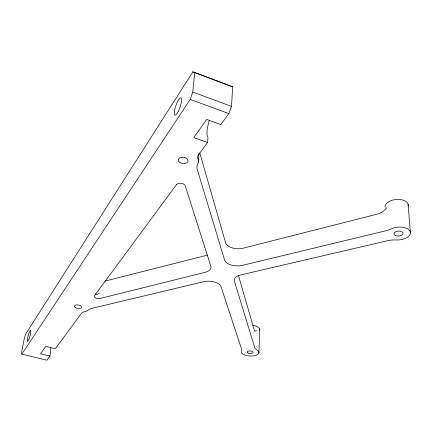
<?xml version="1.0" encoding="UTF-8"?>
<svg xmlns="http://www.w3.org/2000/svg" width="432" height="432" viewBox="0 0 432 432"><rect width="100%" height="100%" fill="white"/><g stroke="black" fill="none" stroke-linecap="round" stroke-linejoin="round"><path stroke-width="0.65" d="M258.941 352.933L259.702 329.189M209.326 120.361A19.381 5.492 -70.6 0 0 207.976 137.597L207.592 142.468L193.779 137.614L206.658 119.448L220.806 124.562L228.89 113.611L231.498 106.402L232.702 86.762L192.856 71.836L25.747 333.925L24.403 338.008L21.6 352.426L21.821 354.154L46.915 360.164L49.955 356.044L50.593 352.382A12.28 2.273 -75.1 0 1 50.922 347.722M198.256 162.275L198.985 153.641M21.821 354.154L190.215 99.398L192.796 92.043L194.659 72.311M207.592 142.468L198.509 154.769A9.871 6.28 4.5 0 0 197.91 158.863A15.201 9.59 6 0 1 197.721 163.906A19.435 12.166 3.9 0 0 197.64 170.678L224.716 260.474A12.425 6.61 2.8 0 0 241.542 265.561L384.118 231.19A18.565 10.33 -4.2 0 0 391.095 228.911A11.896 6.431 -4.6 0 1 410.054 231.304A11.896 6.431 -4.6 0 1 396.263 239.971A17.728 9.337 -4 0 0 388.589 240.489L241.477 274.752A11.934 6.091 2.5 0 0 234.5 281.572L254.794 347.706A13.862 6.124 2 0 0 257.229 350.131A8.856 3.861 2.6 0 1 252.088 356.033A8.856 3.861 2.6 0 1 241.477 351.103A13.64 5.983 3.3 0 0 241.396 348.543L220.844 286.205A11.691 5.87 4 0 0 204.611 281.491L93.717 307.913A14.526 6.674 7.7 0 0 88.274 310.133A11.453 5.297 8.6 0 1 84.402 311.785A7.252 3.31 8.1 0 0 81.556 313.227L55.328 348.764L45.727 346.41L40.516 353.765L49.955 356.044M386.64 207.889C384.28 211.021 380.884 213.413 377.006 214.202L242.347 248.405A12.269 6.75 2.7 0 1 225.736 243.259L199.805 153.02M256.446 330.35L255.112 331.193L254.313 330.232L238.367 275.146M99.317 293.382L96.962 294.446L95.267 294.116M104.927 281.119L205.254 255.695A12.015 6.496 4.5 0 0 207.619 255.037M231.142 86.324L232.702 86.762M190.215 99.398L228.89 113.611M192.796 92.043L231.498 106.402M192.856 71.836L230.623 86.179M408.105 204.239L410.4 232.988M385.042 207.198A11.659 6.61 -5.3 0 1 396.781 199.417A11.659 6.61 -5.3 0 1 408.218 205.897M252.941 325.388A8.716 4.007 2.5 0 1 259.616 330.194M176.402 184.723L94.419 295.807A3.775 1.798 8.1 0 0 95.639 297.923A3.775 1.798 8.1 0 0 99.916 298.523L204.007 272.603A12.166 6.361 4.5 0 0 210.616 265.556L185.188 185.609A4.693 2.835 5.8 0 0 180.976 183.303A4.693 2.835 5.8 0 0 176.402 184.723M178.184 111.564A9.191 2.203 -71.1 0 0 180.922 97.816A9.191 2.203 -71.1 0 0 174.647 110.122A9.191 2.203 -71.1 0 0 178.184 111.564M28.928 339.196A5.789 0.902 -74.8 0 0 30.618 330.329A5.789 0.902 -74.8 0 0 27.599 338.143A5.789 0.902 -74.8 0 0 28.928 339.196M75.362 307.508A3.694 1.706 8.6 0 0 81.556 307.595A3.694 1.706 8.6 0 0 77.274 304.889A3.694 1.706 8.6 0 0 75.362 307.508M395.793 235.726A4.574 2.473 -4.6 0 0 403.04 233.593A4.574 2.473 -4.6 0 0 396.679 231.412A4.574 2.473 -4.6 0 0 395.793 235.726M248.119 353.101A2.981 1.301 2.6 0 0 253.044 352.615A2.981 1.301 2.6 0 0 249.259 350.946A2.981 1.301 2.6 0 0 248.119 353.101M180.128 162.605A4.903 3.094 6 0 0 188.023 161.163A4.903 3.094 6 0 0 181.435 157.378A4.903 3.094 6 0 0 180.128 162.605"/></g></svg>
